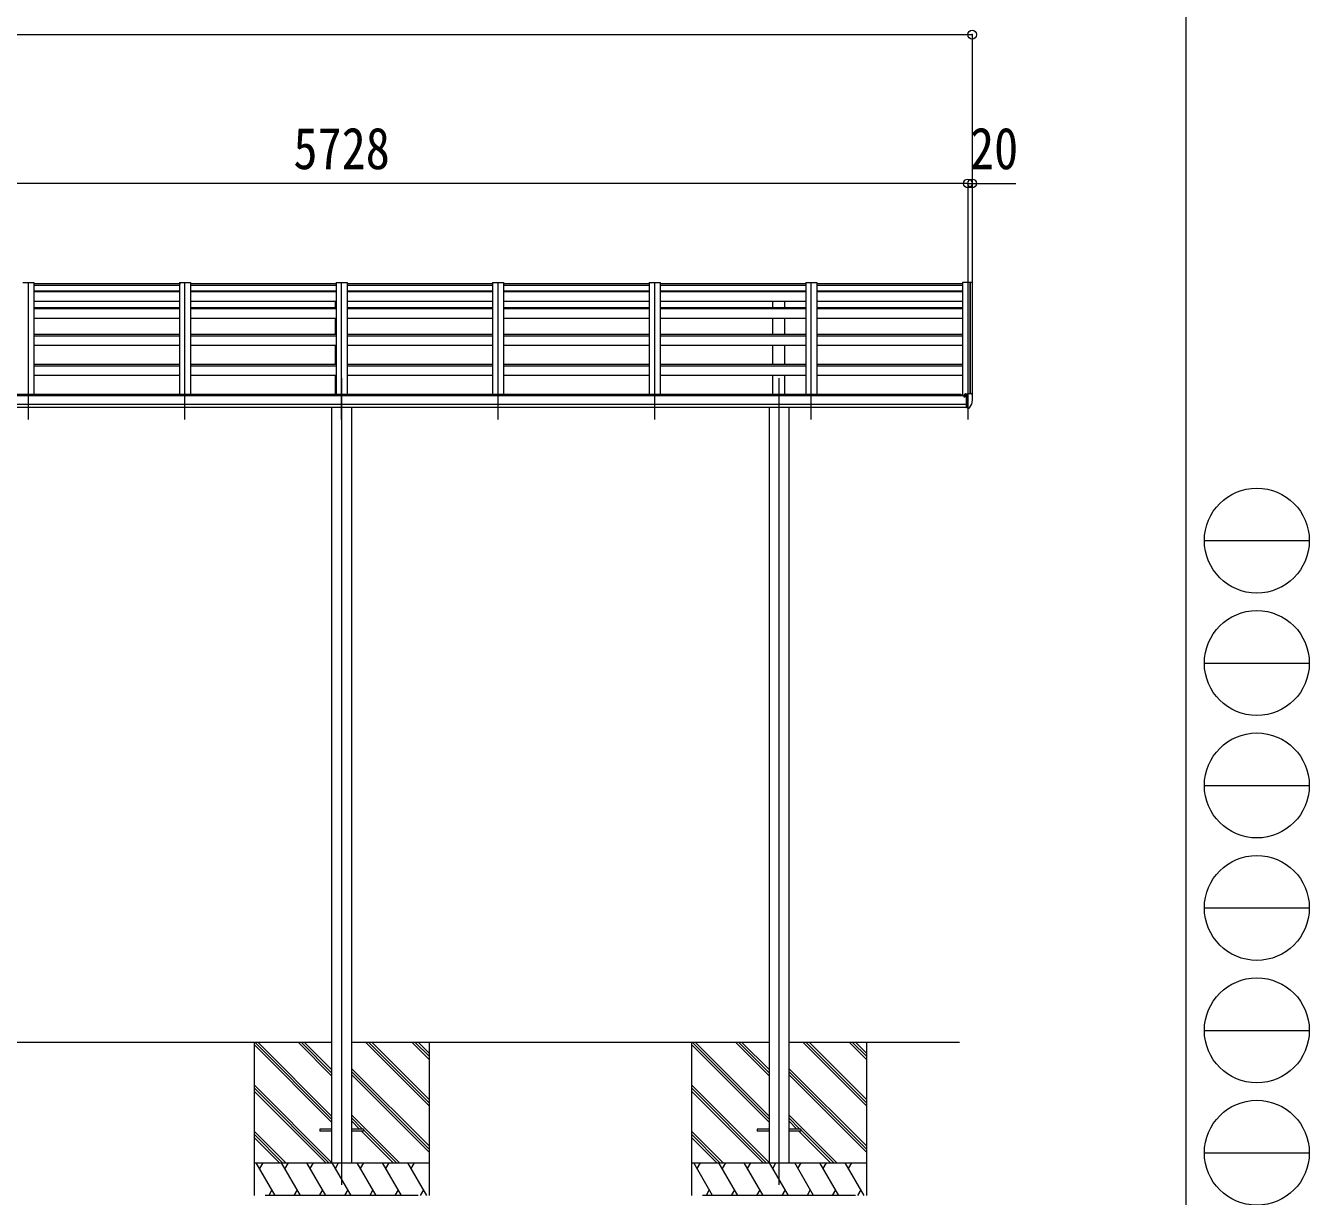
# Model space of a CAD drawing. Units: millimetres at full size, sheet at 1:40. Extents: x -11181 to 11305, y -7804 to 7716.
# Drawn here: x 5435 to 11305, y -4443 to 912 of the extents above; entities that cross this region are included whole.
import ezdxf
from ezdxf.enums import TextEntityAlignment as Align

# ---------------------------------------------------------------- set-up
doc = ezdxf.new("R2010")
doc.units = ezdxf.units.MM
doc.header["$LTSCALE"] = 40
doc.header["$PDMODE"] = 32
doc.header["$PDSIZE"] = 40
for name, color, linetype, lineweight in [('0-0_0', 7, 'Continuous', 9), ('0-1_本体', 4, 'Continuous', 9), ('0-2_部品', 7, 'Continuous', 9), ('0-3_ELV2', 4, 'Continuous', 9), ('0-8_PARTS2', 2, 'Continuous', 9), ('0-A_寸法', 6, 'Continuous', 9), ('F-0_240', 7, 'Continuous', 9)]:
    doc.layers.add(name, color=color, linetype=linetype, lineweight=lineweight)
doc.styles.add('ＭＳ ゴシック', font='')
doc.styles.get('ＭＳ ゴシック').set_extended_font_data('MS Gothic')

msp = doc.modelspace()

# ---------------------------------------------------------------- linework, layer by layer
at = {"layer": '0-0_0'}
for p, q in [((6833.97, -3739.43), (4924.37, -3739.43)), ((6479.17, -3739.43), (6479.17, -4439.43)), ((6833.97, -4103.74), (6479.17, -3748.94)), ((6833.97, -4089.6), (6483.79, -3739.43)), ((6833.97, -4075.45), (6497.94, -3739.43)), ((6833.97, -3891.61), (6681.78, -3739.43)), ((6833.97, -3877.47), (6695.93, -3739.43)), ((6833.97, -3863.32), (6710.07, -3739.43)), ((8833.97, -3739.43), (6924.37, -3739.43)), ((7279.17, -4028.44), (6990.15, -3739.43)), ((7279.17, -4014.3), (7004.29, -3739.43)), ((7279.17, -4000.16), (7018.44, -3739.43)), ((7279.17, -3816.31), (7202.28, -3739.43)), ((7279.17, -3802.17), (7216.43, -3739.43)), ((7279.17, -3788.02), (7230.57, -3739.43)), ((7279.17, -3739.43), (7279.17, -4439.43)), ((8479.17, -3739.43), (8479.17, -4439.43)), ((8833.97, -4103.74), (8479.17, -3748.94)), ((8833.97, -4089.6), (8483.79, -3739.43)), ((8833.97, -4075.45), (8497.94, -3739.43)), ((8833.97, -3891.61), (8681.78, -3739.43)), ((8833.97, -3877.47), (8695.93, -3739.43)), ((8833.97, -3863.32), (8710.07, -3739.43)), ((9705.17, -3739.43), (8924.37, -3739.43)), ((9279.17, -4028.44), (8990.15, -3739.43)), ((9279.17, -4014.3), (9004.29, -3739.43)), ((9279.17, -4000.16), (9018.44, -3739.43)), ((9279.17, -3816.31), (9202.28, -3739.43)), ((9279.17, -3802.17), (9216.43, -3739.43)), ((9279.17, -3788.02), (9230.57, -3739.43)), ((9279.17, -3739.43), (9279.17, -4439.43)), ((7279.17, -4212.29), (6924.37, -3857.49)), ((7279.17, -4226.43), (6924.37, -3871.63)), ((9279.17, -4212.29), (8924.37, -3857.49)), ((9279.17, -4226.43), (8924.37, -3871.63)), ((6833.97, -4287.59), (6479.17, -3932.79)), ((7279.17, -4240.57), (6924.37, -3885.77)), ((8833.97, -4287.59), (8479.17, -3932.79)), ((9279.17, -4240.57), (8924.37, -3885.77)), ((6821.67, -4289.43), (6479.17, -3946.93)), ((6807.52, -4289.43), (6479.17, -3961.07)), ((8821.67, -4289.43), (8479.17, -3946.93)), ((8807.52, -4289.43), (8479.17, -3961.07)), ((7144.18, -4289.43), (6924.37, -4069.62)), ((6975.52, -4134.92), (6924.37, -4083.76)), ((6961.38, -4134.92), (6924.37, -4097.9)), ((9144.18, -4289.43), (8924.37, -4069.62)), ((8975.52, -4134.92), (8924.37, -4083.76)), ((8961.38, -4134.92), (8924.37, -4097.9)), ((6623.68, -4289.43), (6479.17, -4144.92)), ((6609.53, -4289.43), (6479.17, -4159.06)), ((7115.89, -4289.43), (6970.38, -4143.92)), ((7130.03, -4289.43), (6979.17, -4138.56)), ((8623.68, -4289.43), (8479.17, -4144.92)), ((8609.53, -4289.43), (8479.17, -4159.06)), ((9115.89, -4289.43), (8970.38, -4143.92)), ((9130.03, -4289.43), (8979.17, -4138.56)), ((6595.39, -4289.43), (6479.17, -4173.2)), ((8595.39, -4289.43), (8479.17, -4173.2)), ((6479.17, -4289.43), (7279.17, -4289.43)), ((6576.06, -4439.43), (6489.45, -4289.43)), ((6519.45, -4289.43), (6504.45, -4315.41)), ((6691.53, -4439.43), (6604.92, -4289.43)), ((6634.93, -4289.43), (6619.92, -4315.41)), ((6807, -4439.43), (6720.39, -4289.43)), ((6735.4, -4315.41), (6750.4, -4289.43)), ((6922.47, -4439.43), (6835.87, -4289.43)), ((6850.87, -4315.41), (6865.87, -4289.43)), ((7037.94, -4439.43), (6951.34, -4289.43)), ((6966.34, -4315.41), (6981.34, -4289.43)), ((7153.41, -4439.43), (7066.8, -4289.43)), ((7081.81, -4315.41), (7096.81, -4289.43)), ((7268.88, -4439.43), (7182.28, -4289.43)), ((7197.28, -4315.41), (7212.28, -4289.43)), ((8479.17, -4289.43), (9279.17, -4289.43)), ((8576.06, -4439.43), (8489.45, -4289.43)), ((8519.45, -4289.43), (8504.45, -4315.41)), ((8691.53, -4439.43), (8604.92, -4289.43)), ((8634.93, -4289.43), (8619.92, -4315.41)), ((8807, -4439.43), (8720.39, -4289.43)), ((8735.4, -4315.41), (8750.4, -4289.43)), ((8922.47, -4439.43), (8835.87, -4289.43)), ((8850.87, -4315.41), (8865.87, -4289.43)), ((9037.94, -4439.43), (8951.34, -4289.43)), ((8966.34, -4315.41), (8981.34, -4289.43)), ((9153.41, -4439.43), (9066.81, -4289.43)), ((9081.81, -4315.41), (9096.81, -4289.43)), ((9268.88, -4439.43), (9182.28, -4289.43)), ((9197.28, -4315.41), (9212.28, -4289.43)), ((7229.17, -4439.43), (6529.17, -4439.43)), ((6561.06, -4413.45), (6546.06, -4439.43)), ((6676.53, -4413.45), (6661.53, -4439.43)), ((6792, -4413.45), (6777, -4439.43)), ((6907.47, -4413.45), (6892.47, -4439.43)), ((7022.94, -4413.45), (7007.94, -4439.43)), ((7138.41, -4413.45), (7123.41, -4439.43)), ((7253.88, -4413.45), (7238.88, -4439.43)), ((9229.17, -4439.43), (8529.17, -4439.43)), ((8561.06, -4413.45), (8546.06, -4439.43)), ((8676.53, -4413.45), (8661.53, -4439.43)), ((8792, -4413.45), (8777, -4439.43)), ((8907.47, -4413.45), (8892.47, -4439.43)), ((9022.94, -4413.45), (9007.94, -4439.43)), ((9138.41, -4413.45), (9123.41, -4439.43)), ((9253.88, -4413.45), (9238.88, -4439.43))]:
    msp.add_line(p, q, dxfattribs=at)
at = {"layer": '0-1_本体'}
for p, q in [((5422.17, -263.19), (5472.17, -263.19)), ((5472.17, -263.19), (5472.17, -773.31)), ((6138.17, -276.19), (5472.17, -276.19)), ((6138.17, -263.19), (6138.17, -773.31)), ((6138.17, -263.19), (6188.17, -263.19)), ((6188.17, -263.19), (6188.17, -773.31)), ((6854.17, -276.19), (6188.17, -276.19)), ((6854.17, -263.19), (6854.17, -773.31)), ((6854.17, -263.19), (6904.17, -263.19)), ((6904.17, -263.19), (6904.17, -773.31)), ((7570.17, -276.19), (6904.17, -276.19)), ((7570.17, -263.19), (7570.17, -773.31)), ((7570.17, -263.19), (7620.17, -263.19)), ((7620.17, -263.19), (7620.17, -773.31)), ((8286.17, -276.19), (7620.17, -276.19)), ((8286.17, -263.19), (8286.17, -773.31)), ((8286.17, -263.19), (8336.17, -263.19)), ((8336.17, -263.19), (8336.17, -773.31)), ((9002.17, -276.19), (8336.17, -276.19)), ((9002.17, -263.19), (9002.17, -773.31)), ((9002.17, -263.19), (9052.17, -263.19)), ((9052.17, -263.19), (9052.17, -773.31)), ((9718.17, -276.19), (9052.17, -276.19)), ((9718.17, -263.19), (9718.17, -779.84)), ((9754.09, -263.4), (9753.47, -265.02)), ((9754.17, -263.28), (9754.17, -770.04)), ((9762.22, -263.61), (9754.38, -263.2)), ((9763.16, -264.5), (9763.17, -776.58)), ((6138.17, -302.81), (5472.17, -302.81)), ((6138.17, -305.34), (5472.17, -305.34)), ((6138.17, -350.09), (5472.17, -350.09)), ((6854.17, -302.81), (6188.17, -302.81)), ((6854.17, -305.34), (6188.17, -305.34)), ((6854.17, -350.09), (6188.17, -350.09)), ((6851.67, -378.24), (6851.67, -350.09)), ((7570.17, -302.81), (6904.17, -302.81)), ((7570.17, -305.34), (6904.17, -305.34)), ((7570.17, -350.09), (6904.17, -350.09)), ((6906.67, -378.24), (6906.67, -350.09)), ((8286.17, -302.81), (7620.17, -302.81)), ((8286.17, -305.34), (7620.17, -305.34)), ((8286.17, -350.09), (7620.17, -350.09)), ((9002.17, -302.81), (8336.17, -302.81)), ((9002.17, -305.34), (8336.17, -305.34)), ((9002.17, -350.09), (8336.17, -350.09)), ((8851.67, -378.24), (8851.67, -350.09)), ((8906.67, -378.24), (8906.67, -350.09)), ((9718.17, -302.81), (9052.17, -302.81)), ((9718.17, -305.34), (9052.17, -305.34)), ((9718.17, -350.09), (9052.17, -350.09)), ((6138.17, -378.24), (5472.17, -378.24)), ((6138.17, -383.21), (5472.17, -383.21)), ((6854.17, -378.24), (6188.17, -378.24)), ((6854.17, -383.21), (6188.17, -383.21)), ((7570.17, -378.24), (6904.17, -378.24)), ((7570.17, -383.21), (6904.17, -383.21)), ((8286.17, -378.24), (7620.17, -378.24)), ((8286.17, -383.21), (7620.17, -383.21)), ((9002.17, -378.24), (8336.17, -378.24)), ((9002.17, -383.21), (8336.17, -383.21)), ((9718.17, -378.24), (9052.17, -378.24)), ((9718.17, -383.21), (9052.17, -383.21)), ((6138.17, -427.42), (5472.17, -427.42)), ((6854.17, -427.42), (6188.17, -427.42)), ((6851.67, -500.94), (6851.67, -427.42)), ((7570.17, -427.42), (6904.17, -427.42)), ((6906.67, -500.94), (6906.67, -427.42)), ((8286.17, -427.42), (7620.17, -427.42)), ((9002.17, -427.42), (8336.17, -427.42)), ((8851.67, -500.94), (8851.67, -427.42)), ((8906.67, -500.94), (8906.67, -427.42)), ((9718.17, -427.42), (9052.17, -427.42)), ((6138.17, -500.94), (5472.17, -500.94)), ((6138.17, -507.84), (5472.17, -507.84)), ((6854.17, -500.94), (6188.17, -500.94)), ((6854.17, -507.84), (6188.17, -507.84)), ((7570.17, -500.94), (6904.17, -500.94)), ((7570.17, -507.84), (6904.17, -507.84)), ((8286.17, -500.94), (7620.17, -500.94)), ((8286.17, -507.84), (7620.17, -507.84)), ((9002.17, -500.94), (8336.17, -500.94)), ((9002.17, -507.84), (8336.17, -507.84)), ((9718.17, -500.94), (9052.17, -500.94)), ((9718.17, -507.84), (9052.17, -507.84)), ((6138.17, -551.39), (5472.17, -551.39)), ((6854.17, -551.39), (6188.17, -551.39)), ((6851.67, -638.4), (6851.67, -551.39)), ((7570.17, -551.39), (6904.17, -551.39)), ((6906.67, -638.4), (6906.67, -551.39)), ((8286.17, -551.39), (7620.17, -551.39)), ((9002.17, -551.39), (8336.17, -551.39)), ((8851.67, -638.4), (8851.67, -551.39)), ((8906.67, -638.4), (8906.67, -551.39)), ((9718.17, -551.39), (9052.17, -551.39)), ((6138.17, -638.4), (5472.17, -638.4)), ((6138.17, -645.3), (5472.17, -645.3)), ((6854.17, -638.4), (6188.17, -638.4)), ((6854.17, -645.3), (6188.17, -645.3)), ((7570.17, -638.4), (6904.17, -638.4)), ((7570.17, -645.3), (6904.17, -645.3)), ((8286.17, -638.4), (7620.17, -638.4)), ((8286.17, -645.3), (7620.17, -645.3)), ((9002.17, -638.4), (8336.17, -638.4)), ((9002.17, -645.3), (8336.17, -645.3)), ((9718.17, -638.4), (9052.17, -638.4)), ((9718.17, -645.3), (9052.17, -645.3)), ((6138.17, -688.85), (5472.17, -688.85)), ((6854.17, -688.85), (6188.17, -688.85)), ((6851.67, -773.51), (6851.67, -688.85)), ((7570.17, -688.85), (6904.17, -688.85)), ((6906.67, -773.51), (6906.67, -688.85)), ((8286.17, -688.85), (7620.17, -688.85)), ((9002.17, -688.85), (8336.17, -688.85)), ((8851.67, -773.51), (8851.67, -688.85)), ((8906.67, -773.51), (8906.67, -688.85)), ((9718.17, -688.85), (9052.17, -688.85)), ((4021.67, -779.84), (9736.67, -779.84)), ((9736.67, -821.44), (4021.67, -821.44)), ((4045.17, -773.31), (9713.17, -773.31)), ((9713.17, -779.84), (9713.17, -773.31)), ((4021.67, -833.29), (9736.67, -833.22)), ((6833.97, -833.38), (6833.97, -4289.45)), ((6924.37, -833.38), (6924.37, -4289.45)), ((8833.97, -833.38), (8833.97, -4289.45)), ((8924.37, -833.38), (8924.37, -4289.45))]:
    msp.add_line(p, q, dxfattribs=at)
msp.add_lwpolyline([(9753.47, -770.04), (9753.47, -263.19), (9718.17, -263.19)], dxfattribs=at)
msp.add_circle((9729.19, -784.95), 3, dxfattribs=at)
for centre, radius, start, end in [((9754.37, -263.5), 0.301, 87.13321, 158.93673), ((9762.17, -264.61), 1, 6.67014, 87)]:
    msp.add_arc(centre, radius, start, end, dxfattribs=at)
at = {"layer": '0-2_部品', "color": 4}
for p, q in [((5472.17, -267.47), (6143.09, -267.47)), ((6193.09, -267.47), (6854.17, -267.47)), ((6904.17, -267.47), (7570.17, -267.47)), ((7620.17, -267.47), (8286.17, -267.47)), ((8336.17, -267.47), (9002.17, -267.47)), ((9052.17, -267.47), (9718.17, -267.47)), ((6779.17, -4134.93), (6779.17, -4143.93)), ((6834.17, -4134.93), (6779.17, -4134.93)), ((6834.17, -4143.93), (6779.17, -4143.93)), ((6979.17, -4134.93), (6924.17, -4134.93)), ((6979.17, -4143.93), (6924.17, -4143.93)), ((6979.17, -4134.93), (6979.17, -4143.93)), ((8779.17, -4134.93), (8779.17, -4143.93)), ((8834.17, -4134.93), (8779.17, -4134.93)), ((8834.17, -4143.93), (8779.17, -4143.93)), ((8979.17, -4134.93), (8924.17, -4134.93)), ((8979.17, -4143.93), (8924.17, -4143.93)), ((8979.17, -4134.93), (8979.17, -4143.93))]:
    msp.add_line(p, q, dxfattribs=at)
at = {"layer": '0-2_部品'}
for p, q in [((9726.67, -775.88), (9726.67, -779.84)), ((9741.67, -774.72), (9727.67, -774.78)), ((9731.17, -774.76), (9731.17, -772.86)), ((9731.67, -784.95), (9731.37, -784.95)), ((9732.19, -784.95), (9731.67, -784.95)), ((9731.99, -772.45), (9741.67, -771.73)), ((9736.67, -779.77), (9743.17, -779.37)), ((9741.67, -770.95), (9743.17, -770.95)), ((9741.67, -770.95), (9741.67, -777.12)), ((9743.17, -838.53), (9743.17, -770.03)), ((9750.79, -836.72), (9760.54, -821.34)), ((9758.26, -770.6), (9762.32, -776.41)), ((9765.17, -779.4), (9765.17, -780.03)), ((9736.67, -835.34), (9742.17, -835.34)), ((9742.67, -836.34), (9742.17, -835.34)), ((9743.17, -836.34), (9742.67, -836.34)), ((9744.67, -838.44), (9743.17, -838.53)), ((9744.67, -838.44), (9748.38, -838.21))]:
    msp.add_line(p, q, dxfattribs=at)
for points in [[(9726.67, -783.33), (9726.67, -784.95), (9726.19, -784.95)], [(9731.37, -783.76), (9731.37, -784.95), (9726.67, -784.95)], [(9731.99, -772.45), (9731.82, -772.47), (9731.67, -772.5), (9731.52, -772.54), (9731.4, -772.59), (9731.3, -772.65), (9731.23, -772.72), (9731.18, -772.79), (9731.17, -772.86)], [(9736.67, -835.34), (9736.67, -777.12), (9741.67, -777.12)], [(9743.17, -770.03), (9755.17, -770.03), (9757.5, -770.18)], [(9743.17, -824.64), (9740, -824.24), (9736.67, -823.81)]]:
    msp.add_lwpolyline(points, dxfattribs=at)
for centre, radius, start, end in [((9729.17, -784.95), 2.5, 28.35764, 180), ((9729.17, -784.95), 2.5, 0, 28.35764), ((9757.44, -771.17), 1, 35, 86.5), ((9757.94, -819.84), 3, 330, 348.16652), ((9572.67, -780.03), 192.49, 347.8767, 359.9992), ((9762.17, -779.4), 3, 0, 87), ((9748.19, -835.22), 3, 273.5, 330)]:
    msp.add_arc(centre, radius, start, end, dxfattribs=at)
msp.add_ellipse((9727.67, -775.88), major_axis=(0.02, 1.1), ratio=0.906239, start_param=0.0206394, end_param=1.5914357, dxfattribs=at)
at = {"layer": '0-3_ELV2', "color": 6}
for p, q in [((-1732.83, 870.52), (9763.16, 870.52)), ((9763.16, 870.52), (9763.16, 190.04)), ((9743.17, 190.04), (9743.17, -264.61)), ((9743.17, 190.04), (9763.16, 190.04)), ((9763.16, 190.04), (9763.16, -264.61)), ((9763.16, 190.04), (9963.16, 190.04))]:
    msp.add_line(p, q, dxfattribs=at)
for p in [(9763.16, 870.52), (9743.17, 190.04), (9763.16, 190.04)]:
    msp.add_point(p, dxfattribs=at)
at = {"layer": '0-8_PARTS2'}
for p, q in [((5447.17, -889.36), (5447.17, -263.18)), ((6163.17, -889.36), (6163.17, -263.18)), ((6879.17, -889.36), (6879.17, -263.18)), ((7595.17, -889.36), (7595.17, -263.18)), ((8311.17, -889.36), (8311.17, -263.18)), ((9027.17, -889.36), (9027.17, -263.18)), ((9743.17, -263.18), (9743.17, -889.36)), ((6879.17, -700.56), (6879.17, -4389.46)), ((8879.17, -700.56), (8879.17, -4389.46))]:
    msp.add_line(p, q, dxfattribs=at)
at = {"layer": '0-A_寸法'}
for q in [(4015.17, 190.04), (9743.17, -264.61)]:
    msp.add_line((9743.17, 190.04), q, dxfattribs=at)
msp.add_point((9743.17, 190.04), dxfattribs=at)
at = {"layer": 'F-0_240', "color": 5}
msp.add_line((10739.39, 7716.46), (10739.39, -7803.54), dxfattribs=at)
at = {"layer": 'F-0_240', "color": 4}
for p, q in [((10824.88, -1443.54), (11304.88, -1443.54)), ((10824.88, -2003.54), (11304.88, -2003.54)), ((10824.88, -2563.54), (11304.88, -2563.54)), ((10824.88, -3123.54), (11304.88, -3123.54)), ((10824.88, -3683.54), (11304.88, -3683.54)), ((10824.88, -4243.54), (11304.88, -4243.54))]:
    msp.add_line(p, q, dxfattribs=at)
for centre in [(11064.88, -1443.54), (11064.88, -2003.54), (11064.88, -2563.54), (11064.88, -3123.54), (11064.88, -3683.54), (11064.88, -4243.54)]:
    msp.add_circle(centre, 240, dxfattribs=at)

# ---------------------------------------------------------------- texts
at = {"layer": '0-3_ELV2', "color": 7, "style": 'ＭＳ ゴシック', "width": 0.85}
msp.add_text('20', height=190.6, dxfattribs=at).set_placement((9753.16, 198.04), align=Align.BOTTOM_LEFT)
at = {"layer": '0-A_寸法', "color": 7, "style": 'ＭＳ ゴシック', "width": 0.85}
msp.add_text('5728', height=190.6, dxfattribs=at).set_placement((6659.17, 198.04), align=Align.BOTTOM_LEFT)

doc.saveas('drawing.dxf')
